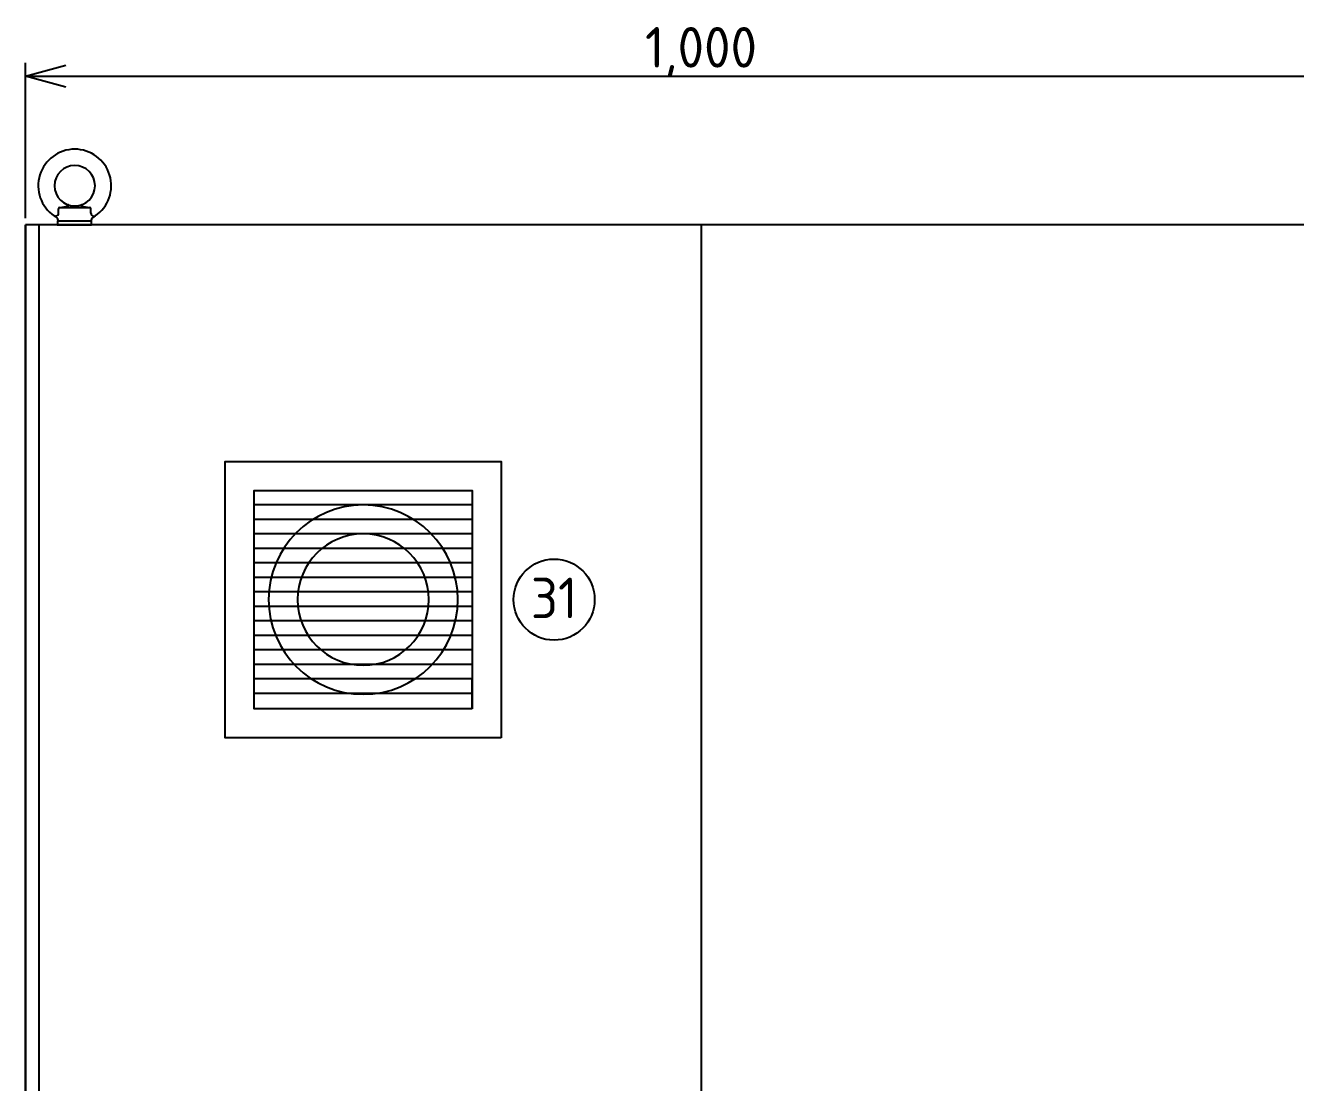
# Model space of a CAD drawing. Header units: inches. Extents: x 564911 to 603980, y 458630 to 507164.
# Drawn here: x 576909 to 577849, y 499518 to 500300 of the extents above; entities that cross this region are included whole.
import ezdxf
from ezdxf.enums import TextEntityAlignment as Align

# ---------------------------------------------------------------- set-up
doc = ezdxf.new("R2010")
doc.units = ezdxf.units.IN
doc.header["$MEASUREMENT"] = 0
doc.layers.add('ASHADE', color=7, linetype='Continuous')
doc.styles.add('ISO3098B', font='ISO3098B.shx')
doc.dimstyles.new('ISO-25', dxfattribs={"dimtxt": 2.5, "dimasz": 40, "dimexe": 1.25, "dimexo": 5, "dimtad": 1, "dimdec": 4, "dimdsep": 46, "dimlunit": 6, "dimtxsty": 'Standard', "dimcen": 2.5, "dimclrd": 3, "dimclre": 3, "dimadec": 0, "dimazin": 0, "dimtfac": 1, "dimtdec": 4, "dimtmove": 0, "dimatfit": 3, "dimfxl": 0, "dimtolj": 1, "dimtzin": 0, "dimarcsym": 0})

# ---------------------------------------------------------------- blocks, each defined once
blk = doc.blocks.new('_Open30')
at = {"color": 0, "linetype": 'ByBlock', "lineweight": -2}
for p, q in [((-1, 0.268), (0, 0)), ((0, 0), (-1, -0.268)), ((0, 0), (-1, 0))]:
    blk.add_line(p, q, dxfattribs=at)
blk = doc.blocks.new('*D48')
at = {"layer": 'ASHADE', "color": 3, "lineweight": -2}
for p, q in [((576908.9, 500157.64), (576908.9, 500272.64)), ((577908.9, 500157.64), (577908.9, 500272.64)), ((576938.9, 500262.64), (577878.9, 500262.64))]:
    blk.add_line(p, q, dxfattribs=at)
at = {"layer": 'DEFPOINTS', "color": 0}
for p in [(577908.9, 500262.64), (576908.9, 500152.64), (577908.9, 500152.64)]:
    blk.add_point(p, dxfattribs=at)
at = {"layer": 'ASHADE', "color": 3, "lineweight": -2, "xscale": 30, "yscale": 30, "zscale": 30, "rotation": 180}
blk.add_blockref('_Open30', (576908.9, 500262.64), dxfattribs=at)
at = {"layer": 'ASHADE', "color": 3, "lineweight": -2, "xscale": 30, "yscale": 30, "zscale": 30}
blk.add_blockref('_Open30', (577908.9, 500262.64), dxfattribs=at)
at = {"layer": 'ASHADE', "color": 0, "insert": (577408.9, 500280.51), "char_height": 30, "attachment_point": 5, "style": 'ISO3098B'}
blk.add_mtext('\\A1;1,000', dxfattribs=at)
blk = doc.blocks.new('FAN')
at = {"color": 7}
for p, q in [((59188.64, 45093.48), (59188.64, 45072.03)), ((59188.64, 45082.13), (59027.14, 45082.13)), ((59188.64, 45071.41), (59027.14, 45071.41)), ((59188.64, 45060.68), (59027.14, 45060.68)), ((59188.64, 45049.96), (59027.14, 45049.96)), ((59188.64, 45039.23), (59027.14, 45039.23)), ((59188.64, 45028.51), (59027.14, 45028.51)), ((59188.64, 45017.78), (59027.14, 45017.78)), ((59188.64, 45007.06), (59027.14, 45007.06)), ((59188.64, 44996.33), (59027.14, 44996.33)), ((59188.64, 44985.61), (59027.14, 44985.61)), ((59188.64, 44974.88), (59027.14, 44974.88)), ((59188.64, 44964.16), (59027.14, 44964.16)), ((59188.64, 44953.43), (59027.14, 44953.43)), ((59188.64, 44942.71), (59027.14, 44942.71))]:
    blk.add_line(p, q, dxfattribs=at)
for points in [[(59210.09, 45114.93), (59005.69, 45114.93), (59005.69, 44910.53), (59210.09, 44910.53)], [(59188.64, 45093.48), (59027.14, 45093.48), (59027.14, 44931.98), (59188.64, 44931.98)]]:
    blk.add_lwpolyline(points, close=True, dxfattribs=at)
at = {"color": 0}
for radius in [70.02, 48.57]:
    blk.add_circle((59107.89, 45012.73), radius, dxfattribs=at)

msp = doc.modelspace()

# ---------------------------------------------------------------- linework, layer by layer
at = {"color": 7}
for p, q in [((576933.43654, 500161.30646), (576933.43654, 500164.62646)), ((576934.43654, 500165.62646), (576940.33354, 500166.57646)), ((576934.43654, 500165.62646), (576956.38254, 500165.62646)), ((576950.49154, 500166.57646), (576956.38254, 500165.62646)), ((576957.38254, 500161.30646), (576957.38254, 500164.62646)), ((576932.47332, 500152.63646), (576956.47332, 500152.63646)), ((576932.90954, 500155.62646), (576957.90954, 500155.6348)), ((576932.90954, 500152.63646), (576932.90954, 500155.62646)), ((576957.91154, 500152.63646), (576957.90954, 500155.6348))]:
    msp.add_line(p, q, dxfattribs=at)
for p, q in [((576932.90954, 500152.63646), (576957.91154, 500152.63646)), ((577408.89613, 500152.63646), (577408.89613, 498177.63646))]:
    msp.add_line(p, q)
at = {"color": 3}
msp.add_circle((577300.18631, 499875.43646), 30, dxfattribs=at)
at = {"color": 7}
for centre, radius, start, end in [((576945.40826, 500181.62861), 26.99786, 89.99728074, 235.77260948), ((576945.41082, 500181.62861), 26.99786, 304.22739052, 90.00271926), ((576945.40954, 500181.62646), 15, 90, 180), ((576945.40954, 500181.62646), 15, 0, 90), ((576945.40954, 500181.62646), 15, 180, 270), ((576945.40954, 500181.62646), 15, 270, 0), ((576940.33104, 500167.07646), 0.50001, 270.28647651, 90.28647651), ((576950.50933, 500167.07631), 0.50017, 90.43397646, 267.96184651), ((576927.68245, 500153.84453), 6.02368, 17.20681391, 65.05913336), ((576931.43654, 500161.30646), 2, 270, 0), ((576934.43654, 500164.62646), 1, 90, 180), ((576956.38254, 500164.62646), 1, 0, 90), ((576963.11876, 500153.85539), 6.00631, 114.83012112, 162.75260771), ((576959.38254, 500161.30646), 2, 180, 270)]:
    msp.add_arc(centre, radius, start, end, dxfattribs=at)
at = {"layer": 'ASHADE', "color": 7}
for p, q in [((576908.89613, 498152.63646), (576908.89613, 500152.63646)), ((577908.89613, 500152.63646), (576908.89613, 500152.63646)), ((576908.89613, 500152.63646), (576908.89613, 498152.63646)), ((576918.89613, 500152.63646), (576918.89613, 498177.63646))]:
    msp.add_line(p, q, dxfattribs=at)

# ---------------------------------------------------------------- block references
at = {"color": 0, "xscale": -1, "rotation": 180}
msp.add_blockref('FAN', (518051.00864, 544888.17002), dxfattribs=at)

# ---------------------------------------------------------------- texts
at = {"color": 3, "style": 'ISO3098B'}
msp.add_text('31', height=30, dxfattribs=at).set_placement((577300.18631, 499876.6791), align=Align.MIDDLE_CENTER)

# ---------------------------------------------------------------- dimensions: what is measured, and where the dimension line sits
at = {"layer": 'ASHADE', "color": 7}
dim = msp.add_linear_dim(base=(577908.89613, 500262.63646), p1=(576908.89613, 500152.63646), p2=(577908.89613, 500152.63646), dimstyle='ISO-25', override={"dimtxt": 30, "dimasz": 30, "dimexe": 10, "dimtxsty": 'ISO3098B', "dimblk1": 'Open30', "dimblk2": 'Open30', "dimsah": 1}, dxfattribs=at)
dim.commit()
dim.dimension.update_dxf_attribs({"geometry": '*D48', "text_midpoint": (577408.89613, 500280.51146)})

doc.saveas('drawing.dxf')
